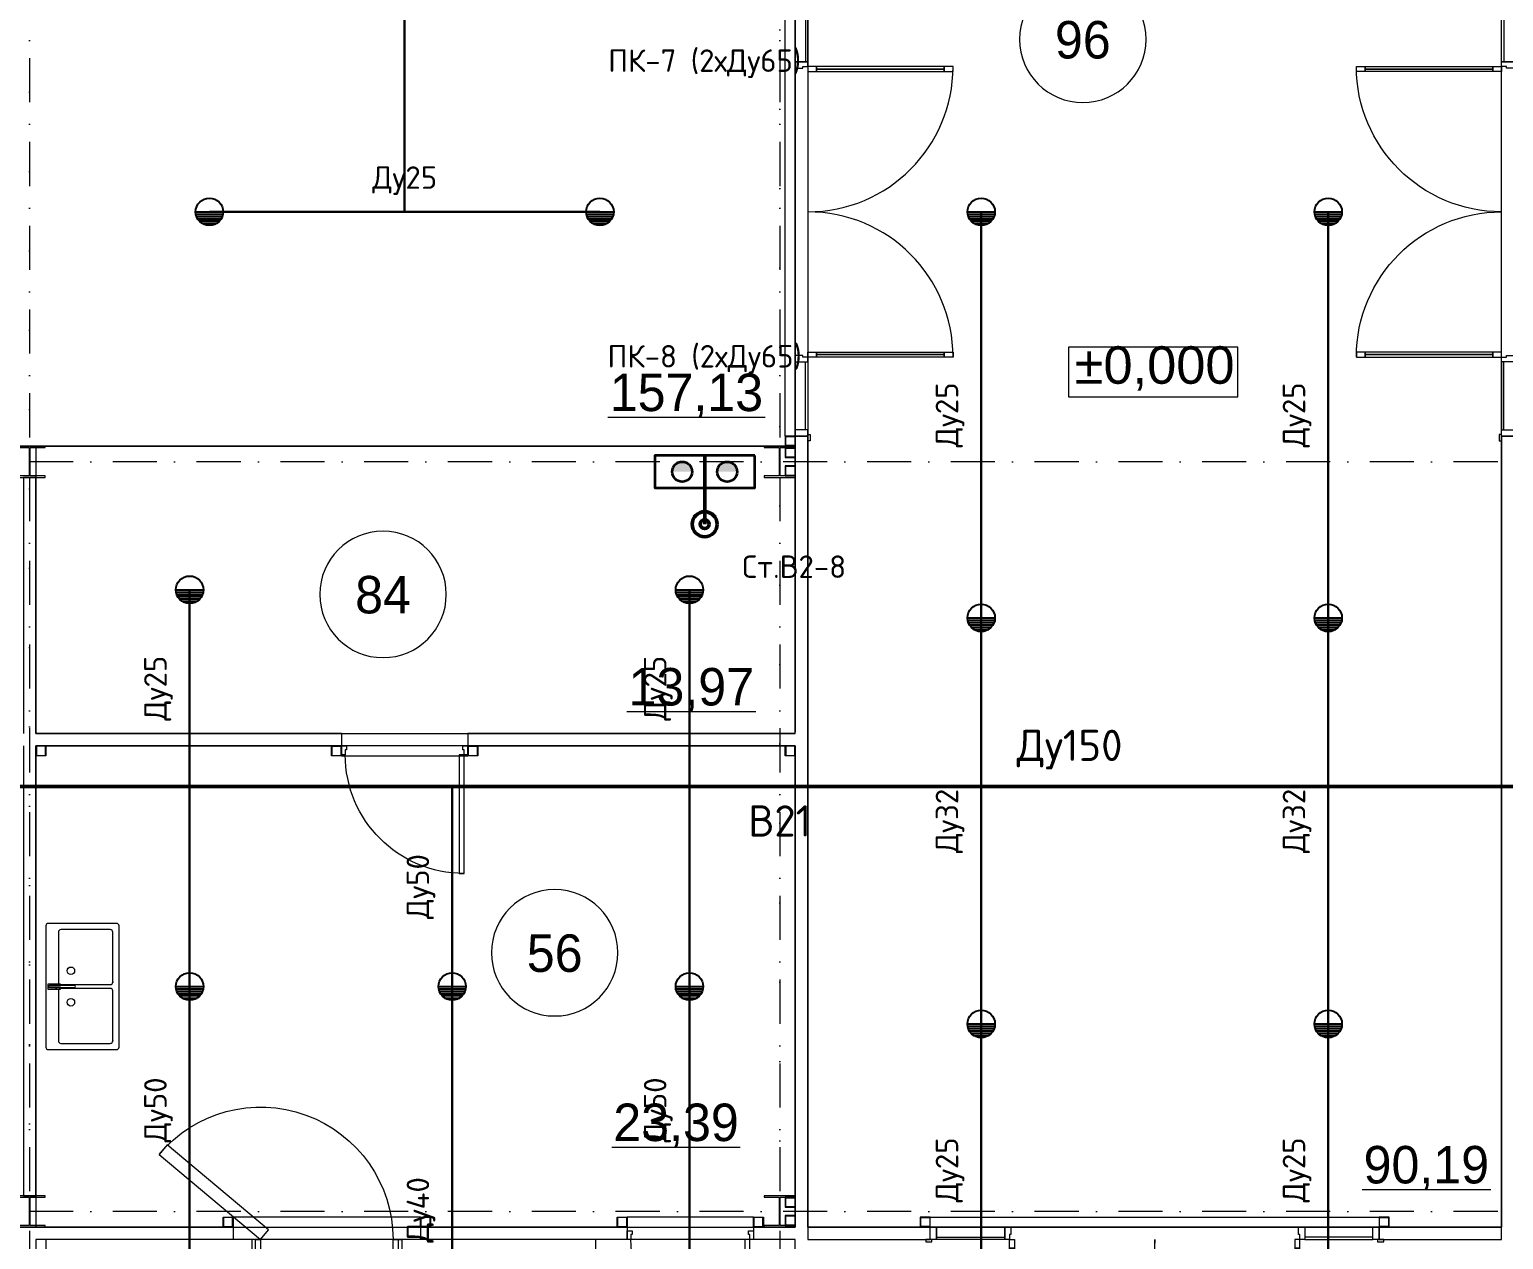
# Model space of a CAD drawing. Header units: millimetres. Extents: x 0 to 2118900, y -20000 to 84100.
# Drawn here: x 447999 to 459790, y 35775 to 45459 of the extents above; entities that cross this region are included whole.
import ezdxf
from ezdxf.enums import TextEntityAlignment as Align

# ---------------------------------------------------------------- set-up
doc = ezdxf.new("R2010")
doc.units = ezdxf.units.MM
doc.linetypes.add('Dot & Dashed', pattern=[670.277762, 352.777767, -176.388884, 0, -141.111112])
doc.linetypes.add('Крупный пунктир', pattern=[634.99999, 0, -634.99999])
for name, color, linetype, lineweight in [('АР_подоснова', 8, 'Continuous', 13), ('ПТ_В2', 3, 'Continuous', 50), ('ПТ_В21', 1, 'Continuous', 50), ('ПТ_В21_расп', 1, 'Continuous', 30), ('ПТ_оросители', 7, 'Continuous', 25), ('ПТ_ПК', 30, 'Continuous', 35), ('ПТ_текст', 7, 'Continuous', 18)]:
    doc.layers.add(name, color=color, linetype=linetype, lineweight=lineweight)
doc.styles.add('АР_текст_1', font='arial.ttf')
doc.styles.add('ПТ', font='isocpeur.ttf')

# ---------------------------------------------------------------- blocks, each defined once
blk = doc.blocks.new('Колонна SHS ГК 270')
at = {"color": 0, "linetype": 'Continuous', "lineweight": -2}
for p, q in [((40, 40), (-40, 40)), ((-40, 40), (-40, -40)), ((-36.4, -36.4), (-36.4, 36.4)), ((-36.4, 36.4), (36.4, 36.4)), ((36.4, 36.4), (36.4, -36.4)), ((40, -40), (40, 40)), ((-40, -40), (40, -40)), ((36.4, -36.4), (-36.4, -36.4))]:
    blk.add_line(p, q, dxfattribs=at)
blk = doc.blocks.new('Труба Квадратного Сечения ГК SHS 27_5')
at = {"color": 0, "linetype": 'Continuous', "lineweight": -2}
for p, q in [((505, 40), (0, 40)), ((0, 40), (0, 0)), ((0, 0), (0, -40)), ((1010, 40), (505, 40)), ((1010, 0), (1010, 40)), ((1010, -40), (1010, 0)), ((0, -40), (505, -40)), ((505, -40), (1010, -40))]:
    blk.add_line(p, q, dxfattribs=at)
blk = doc.blocks.new('Труба Квадратного Сечения ГК SHS 27_7')
at = {"color": 0, "linetype": 'Continuous', "lineweight": -2}
for p, q in [((1795, 40), (0, 40)), ((0, 40), (0, 0)), ((0, 0), (0, -40)), ((3590, 40), (1795, 40)), ((3590, 0), (3590, 40)), ((3590, -40), (3590, 0)), ((0, -40), (1795, -40)), ((1795, -40), (3590, -40))]:
    blk.add_line(p, q, dxfattribs=at)
blk = doc.blocks.new('Труба Квадратного Сечения ГК SHS 27_6')
at = {"color": 0, "linetype": 'Continuous', "lineweight": -2}
for p, q in [((750, 40), (0, 40)), ((0, 40), (0, 0)), ((0, 0), (0, -40)), ((1500, 40), (750, 40)), ((1500, 0), (1500, 40)), ((1500, -40), (1500, 0)), ((0, -40), (750, -40)), ((750, -40), (1500, -40))]:
    blk.add_line(p, q, dxfattribs=at)
blk = doc.blocks.new('Труба Квадратного Сечения ГК SHS 27_9')
at = {"color": 0, "linetype": 'Continuous', "lineweight": -2}
for p, q in [((1795, 40), (0, 40)), ((0, 40), (0, 0)), ((0, 0), (0, -40)), ((3590, 40), (1795, 40)), ((3590, 0), (3590, 40)), ((3590, -40), (3590, 0)), ((0, -40), (1795, -40)), ((1795, -40), (3590, -40))]:
    blk.add_line(p, q, dxfattribs=at)
blk = doc.blocks.new('Зона подготовки товара_56_38', base_point=(42817, 14075))
at = {"color": 0, "linetype": 'Continuous', "lineweight": -2}
blk.add_line((44656, 12513), (45685, 12513), dxfattribs=at)
for start, end in [(0, 180), (180, 0)]:
    blk.add_arc((44200, 14070), 506, start, end, dxfattribs=at)
at = {"color": 0, "lineweight": -2, "style": 'АР_текст_1'}
for tag, p in [('ROOM_NUMBER', (44200, 14067)), ('ROOM_AREA', (45171, 12713))]:
    blk.add_attdef(tag, text='', height=300, dxfattribs=at).set_placement(p, align=Align.MIDDLE_CENTER)
blk = doc.blocks.new('Торговый зал_96_101', base_point=(49000, 22487))
at = {"color": 0, "linetype": 'Continuous', "lineweight": -2}
blk.add_line((50659, 12175), (51688, 12175), dxfattribs=at)
for start, end in [(0, 180), (180, 0)]:
    blk.add_arc((48425, 21380), 506, start, end, dxfattribs=at)
at = {"color": 0, "lineweight": -2, "style": 'АР_текст_1'}
for tag, p in [('ROOM_NUMBER', (48425, 21377)), ('ROOM_AREA', (51173, 12374))]:
    blk.add_attdef(tag, text='', height=300, dxfattribs=at).set_placement(p, align=Align.MIDDLE_CENTER)
blk = doc.blocks.new('Торговый зал_97_103', base_point=(18593, 20776))
at = {"color": 0, "linetype": 'Continuous', "lineweight": -2}
blk.add_line((44624, 18356), (45883, 18356), dxfattribs=at)
at = {"color": 0, "lineweight": -2, "style": 'АР_текст_1'}
for tag, p in [('ROOM_NUMBER', (18933, 20581)), ('ROOM_AREA', (45254, 18555))]:
    blk.add_attdef(tag, text='', height=300, dxfattribs=at).set_placement(p, align=Align.MIDDLE_CENTER)
blk = doc.blocks.new('Выставочная зона_84_110', base_point=(44074, 17447))
at = {"color": 0, "linetype": 'Continuous', "lineweight": -2}
blk.add_line((44778, 16000), (45808, 16000), dxfattribs=at)
for start, end in [(0, 180), (180, 0)]:
    blk.add_arc((42827, 16938), 506, start, end, dxfattribs=at)
at = {"color": 0, "lineweight": -2, "style": 'АР_текст_1'}
for tag, p in [('ROOM_NUMBER', (42827, 16936)), ('ROOM_AREA', (45293, 16199))]:
    blk.add_attdef(tag, text='', height=300, dxfattribs=at).set_placement(p, align=Align.MIDDLE_CENTER)
blk = doc.blocks.new('Однопольная Дверь 27_2')
at = {"color": 0, "linetype": 'Continuous', "lineweight": -2}
for p, q in [((435, 0), (435, 950)), ((435, 950), (475, 950)), ((475, 950), (475, 0)), ((-475, 0), (-505, 0)), ((-505, 0), (-505, -70)), ((-475, -40), (-475, 0)), ((475, 0), (435, 0)), ((505, 0), (475, 0)), ((475, 0), (475, -40)), ((505, -70), (505, 0)), ((-505, -70), (-465, -70)), ((-505, -170), (-505, -70)), ((-465, -40), (-475, -40)), ((-465, -70), (-465, -40)), ((475, -40), (465, -40)), ((465, -40), (465, -70)), ((465, -70), (505, -70)), ((505, -170), (505, -70))]:
    blk.add_line(p, q, dxfattribs=at)
blk.add_arc((475, 0), 950, 90, 180, dxfattribs=at)
blk = doc.blocks.new('Стена_60', base_point=(4125, 15775))
at = {"color": 0, "linetype": 'Continuous', "lineweight": -2}
for p, q in [((42495, 15825), (42495, 15725)), ((43505, 15825), (43505, 15725))]:
    blk.add_line(p, q, dxfattribs=at)
at = {"color": 0, "linetype": 'Continuous', "lineweight": -2, "flags": 128}
for points in [[(42495, 15825), (40050, 15825)], [(46125, 15825), (43505, 15825)], [(40050, 15725), (42495, 15725)], [(43505, 15725), (46125, 15725)]]:
    blk.add_lwpolyline(points, dxfattribs=at)
at = {"color": 0, "linetype": 'Continuous', "lineweight": -2, "xscale": -1, "zscale": 1000, "rotation": 180}
blk.add_blockref('Однопольная Дверь 27_2', (43000, 15655), dxfattribs=at)
blk = doc.blocks.new('Однопольная Дверь 27_3')
at = {"color": 0, "linetype": 'Continuous', "lineweight": -2}
for p, q in [((435, 0), (435, 950)), ((435, 950), (475, 950)), ((475, 950), (475, 0)), ((-475, 0), (-505, 0)), ((-505, 0), (-505, -70)), ((-505, -70), (-505, 0)), ((-505, -70), (-505, 0)), ((-475, -40), (-475, 0)), ((475, 0), (435, 0)), ((505, 0), (475, 0)), ((475, 0), (475, -40)), ((505, -70), (505, 0)), ((505, -70), (505, 0)), ((505, -70), (505, 0)), ((-505, -70), (-465, -70)), ((-505, -100), (-505, -70)), ((-465, -40), (-475, -40)), ((-465, -70), (-465, -40)), ((475, -40), (465, -40)), ((465, -40), (465, -70)), ((465, -70), (505, -70)), ((505, -100), (505, -70))]:
    blk.add_line(p, q, dxfattribs=at)
blk.add_arc((475, 0), 950, 90, 180, dxfattribs=at)
blk = doc.blocks.new('Простой Проем Двери')
at = {"color": 0, "linetype": 'Continuous', "lineweight": -2}
for p, q in [((-750, 0), (-750, -100)), ((750, 0), (750, -100))]:
    blk.add_line(p, q, dxfattribs=at)
blk = doc.blocks.new('Стена_70', base_point=(-125, 11875))
at = {"color": 0, "linetype": 'Continuous', "lineweight": -2}
for p, q in [((41627, 11875), (41627, 11775)), ((43127, 11875), (43127, 11775)), ((44780, 11875), (44780, 11845)), ((44780, 11845), (44780, 11775)), ((45790, 11875), (45790, 11845)), ((45790, 11845), (45790, 11775))]:
    blk.add_line(p, q, dxfattribs=at)
at = {"color": 0, "linetype": 'Continuous', "lineweight": -2, "flags": 128}
for points in [[(41627, 11875), (39790, 11875)], [(44780, 11875), (43127, 11875)], [(46125, 11875), (45790, 11875)]]:
    blk.add_lwpolyline(points, dxfattribs=at)
at = {"color": 0, "linetype": 'Continuous', "lineweight": -2, "xscale": -1, "zscale": 1000}
blk.add_blockref('Простой Проем Двери', (42377, 11875), dxfattribs=at)
at = {"color": 0, "linetype": 'Continuous', "lineweight": -2, "xscale": -1, "zscale": 1000, "rotation": 180}
blk.add_blockref('Однопольная Дверь 27_3', (45285, 11775), dxfattribs=at)
blk = doc.blocks.new('Двупольная Дверь с Боковыми Панелями и Фрамугой 27')
at = {"color": 0, "linetype": 'Continuous', "lineweight": -2}
for p, q in [((-1162, 1162), (-1162, 1092)), ((-1122, 1162), (-1162, 1162)), ((-1162, 1092), (-1122, 1092)), ((-1142, 1092), (-1142, 70)), ((-1122, 1092), (-1122, 1162)), ((1122, 1092), (1122, 1162)), ((1122, 1162), (1162, 1162)), ((1162, 1092), (1122, 1092)), ((1142, 1092), (1142, 70)), ((1162, 1162), (1162, 1092)), ((-1832, 0), (-1832, 19)), ((-1832, 19), (-1782, 19)), ((-1782, 0), (-1832, 0)), ((-1795, 0), (-1832, 0)), ((-1795, 0), (-1832, 0)), ((-1745, 0), (-1795, 0)), ((-1795, 0), (-1795, -100)), ((-1795, 0), (-1795, -100)), ((-1795, 0), (-1795, -100)), ((-1782, 19), (-1782, 0)), ((-1745, -100), (-1745, 0)), ((-1162, 0), (-1200, 0)), ((-1200, 0), (-1200, -100)), ((-1122, 70), (-1162, 70)), ((-1162, 70), (-1162, 0)), ((-1162, -40), (-1162, 0)), ((-1162, 0), (-1122, 0)), ((-1122, 0), (-1122, 70)), ((1122, 0), (1122, 70)), ((1122, 70), (1162, 70)), ((1162, 0), (1122, 0)), ((1162, 70), (1162, 0)), ((1200, 0), (1162, 0)), ((1162, 0), (1162, -40)), ((1200, -100), (1200, 0)), ((1795, 0), (1745, 0)), ((1745, 0), (1745, -100)), ((1782, 19), (1832, 19)), ((1782, 0), (1782, 19)), ((1832, 0), (1782, 0)), ((1795, -100), (1795, 0)), ((1795, 0), (1795, -100)), ((1795, 0), (1795, -100)), ((1795, 0), (1832, 0)), ((1795, 0), (1832, 0)), ((1832, 19), (1832, 0)), ((-1795, -100), (-1745, -100)), ((-1745, -18), (-1200, -18)), ((-1200, -100), (-1745, -100)), ((-1200, -100), (-1150, -100)), ((-1150, -40), (-1162, -40)), ((-1150, -100), (-1150, -40)), ((1162, -40), (1150, -40)), ((1150, -40), (1150, -100)), ((1150, -100), (1200, -100)), ((1745, -18), (1200, -18)), ((1745, -100), (1200, -100)), ((1745, -100), (1795, -100))]:
    blk.add_line(p, q, dxfattribs=at)
at = {"color": 0, "linetype": 'Continuous', "lineweight": -2, "flags": 128}
for points in [[(-1162, 1092), (-1162, 70), (-1142, 70), (-1142, 1092)], [(-1142, 1092), (-1142, 70), (-1122, 70), (-1122, 1092)], [(1142, 1092), (1142, 70), (1122, 70), (1122, 1092)], [(1162, 1092), (1162, 70), (1142, 70), (1142, 1092)], [(-1200, 0), (-1745, 0), (-1745, -100), (-1200, -100)], [(1745, -100), (1200, -100), (1200, 0), (1745, 0)]]:
    blk.add_lwpolyline(points, close=True, dxfattribs=at)
at = {"color": 0, "linetype": 'Continuous', "lineweight": -2}
for centre, start, end in [((-1162, 0), 0, 90), ((1162, 0), 90, 180)]:
    blk.add_arc(centre, 1162, start, end, dxfattribs=at)
blk = doc.blocks.new('Стена_111', base_point=(46125, 11875))
at = {"color": 0, "linetype": 'Continuous', "lineweight": -2}
for p, q in [((46235, 11875), (46225, 11875)), ((47205, 11775), (47205, 11875)), ((50795, 11775), (50795, 11875)), ((51775, 11875), (51765, 11875)), ((46225, 11775), (46235, 11775)), ((47205, 11775), (47168, 11775)), ((50795, 11775), (50832, 11775)), ((51765, 11775), (51775, 11775))]:
    blk.add_line(p, q, dxfattribs=at)
at = {"color": 0, "linetype": 'Continuous', "lineweight": -2, "flags": 128}
for points in [[(46225, 11875), (46225, 11775)], [(47205, 11875), (46235, 11875)], [(51765, 11875), (50795, 11875)], [(51775, 11775), (51775, 11875)], [(46235, 11775), (47205, 11775)], [(50795, 11775), (51765, 11775)]]:
    blk.add_lwpolyline(points, dxfattribs=at)
at = {"color": 0, "linetype": 'Continuous', "lineweight": -2, "xscale": -1, "zscale": 1000, "rotation": 180}
blk.add_blockref('Двупольная Дверь с Боковыми Панелями и Фрамугой 27', (49000, 11775), dxfattribs=at)
blk = doc.blocks.new('Стена_150', base_point=(51875, 21875))
at = {"color": 0, "linetype": 'Continuous', "lineweight": -2}
for p, q in [((51775, 21795), (51775, 21832)), ((51775, 21795), (51875, 21795)), ((51775, 18205), (51775, 18168)), ((51775, 18205), (51875, 18205))]:
    blk.add_line(p, q, dxfattribs=at)
at = {"color": 0, "linetype": 'Continuous', "lineweight": -2, "flags": 128}
for points in [[(51775, 21875), (51775, 21795)], [(51875, 21795), (51875, 21875)], [(51775, 18205), (51775, 11875)], [(51875, 15835), (51875, 18205)], [(51875, 11875), (51875, 15725)]]:
    blk.add_lwpolyline(points, dxfattribs=at)
at = {"color": 0, "linetype": 'Continuous', "lineweight": -2, "xscale": -1, "zscale": 1000, "rotation": 90}
blk.add_blockref('Двупольная Дверь с Боковыми Панелями и Фрамугой 27', (51775, 20000), dxfattribs=at)
blk = doc.blocks.new('Стена_48', base_point=(40000, 17875))
at = {"color": 0, "linetype": 'Continuous', "lineweight": -2, "flags": 128}
for points in [[(39950, 17875), (39950, 15825)], [(40050, 17875), (39950, 17875)], [(40050, 15825), (40050, 17875)], [(39950, 15725), (39950, 12125)], [(40050, 12125), (40050, 15725)], [(39950, 12125), (40050, 12125)]]:
    blk.add_lwpolyline(points, dxfattribs=at)
blk = doc.blocks.new('Стена_52', base_point=(44530, 2875))
at = {"color": 0, "linetype": 'Continuous', "lineweight": -2, "flags": 128}
for points in [[(44530, 11775), (44430, 11775)], [(44430, 11675), (44430, 2975)], [(44530, 2875), (44530, 11775)], [(44530, 2875), (44430, 2875)]]:
    blk.add_lwpolyline(points, dxfattribs=at)
blk = doc.blocks.new('Однопольная Дверь 27_4')
at = {"color": 0, "linetype": 'Continuous', "lineweight": -2}
for p, q in [((466, 77), (1278, 758)), ((1278, 758), (1342, 681)), ((1342, 681), (530, 0)), ((-570, 0), (-600, 0)), ((-600, 0), (-600, -100)), ((-600, 0), (-600, -100)), ((-600, 0), (-600, -100)), ((-530, 0), (-570, 0)), ((-570, 0), (-570, -100)), ((-530, -100), (-530, 0)), ((530, 0), (466, 77)), ((570, 0), (530, 0)), ((530, 0), (530, -100)), ((570, 0), (600, 0)), ((570, -100), (570, 0)), ((600, 0), (600, -100)), ((600, 0), (600, -100)), ((600, 0), (600, -100)), ((-570, -100), (-600, -100)), ((-570, -100), (-530, -100)), ((530, -100), (570, -100)), ((570, -100), (600, -100))]:
    blk.add_line(p, q, dxfattribs=at)
blk.add_arc((530, 0), 1060, 40, 180, dxfattribs=at)
blk = doc.blocks.new('Стена_53', base_point=(44530, 11775))
at = {"color": 0, "linetype": 'Continuous', "lineweight": -2}
for p, q in [((41777, 11775), (41777, 11675)), ((42977, 11775), (42977, 11675))]:
    blk.add_line(p, q, dxfattribs=at)
at = {"color": 0, "linetype": 'Continuous', "lineweight": -2, "flags": 128}
for points in [[(40130, 11775), (40130, 11675)], [(41777, 11775), (40130, 11775)], [(40230, 11675), (41777, 11675)], [(44430, 11775), (42977, 11775)], [(42977, 11675), (44430, 11675)]]:
    blk.add_lwpolyline(points, dxfattribs=at)
at = {"color": 0, "linetype": 'Continuous', "lineweight": -2, "xscale": -1, "zscale": 1000}
blk.add_blockref('Однопольная Дверь 27_4', (42377, 11775), dxfattribs=at)
blk = doc.blocks.new('Стена_162', base_point=(46125, 11775))
at = {"color": 0, "linetype": 'Continuous', "lineweight": -2}
for p, q in [((46225, 21795), (46225, 21832)), ((46225, 21795), (46125, 21795)), ((46225, 18205), (46125, 18205)), ((46225, 18205), (46225, 18168))]:
    blk.add_line(p, q, dxfattribs=at)
at = {"color": 0, "linetype": 'Continuous', "lineweight": -2, "flags": 128}
for points in [[(46125, 21875), (46125, 21795)], [(46225, 21795), (46225, 21875)], [(46125, 18205), (46125, 15835)], [(46225, 11875), (46225, 18205)], [(46125, 15725), (46125, 11875)]]:
    blk.add_lwpolyline(points, dxfattribs=at)
at = {"color": 0, "linetype": 'Continuous', "lineweight": -2, "zscale": 1000, "rotation": 270}
blk.add_blockref('Двупольная Дверь с Боковыми Панелями и Фрамугой 27', (46225, 20000), dxfattribs=at)
blk = doc.blocks.new('Колонна Универсальная 27')
at = {"color": 0, "linetype": 'Continuous', "lineweight": -2}
for p, q in [((125, 125), (-125, 125)), ((-125, 125), (-125, 113)), ((125, 113), (125, 125)), ((-125, 113), (-4, 113)), ((-4, 113), (-4, -113)), ((4, -113), (4, 113)), ((4, 113), (125, 113)), ((-4, -113), (-125, -113)), ((-125, -113), (-125, -125)), ((125, -113), (4, -113)), ((125, -125), (125, -113)), ((-125, -125), (125, -125))]:
    blk.add_line(p, q, dxfattribs=at)
blk = doc.blocks.new('Двутавp К 26020-83 27')
at = {"color": 0, "linetype": 'Крупный пунктир', "lineweight": -2}
blk.add_line((0, 0), (39875, 0), dxfattribs=at)
blk = doc.blocks.new('Двутавp К 26020-83 27_4')
at = {"color": 0, "linetype": 'Крупный пунктир', "lineweight": -2}
blk.add_line((0, 0), (39750, 0), dxfattribs=at)
blk = doc.blocks.new('Мойка Обычная 27')
at = {"color": 0, "linetype": 'Continuous', "lineweight": -2}
for p, q in [((470, 485), (70, 485)), ((940, 485), (540, 485)), ((50, 465), (50, 70)), ((490, 70), (490, 465)), ((520, 465), (520, 70)), ((960, 70), (960, 465)), ((70, 50), (470, 50)), ((540, 50), (940, 50))]:
    blk.add_line(p, q, dxfattribs=at)
at = {"color": 0, "linetype": 'Continuous', "lineweight": -2, "flags": 128}
for points in [[(20, 0), (990, 0, 0.414214), (1010, 20), (1010, 565, 0.414214), (990, 585), (20, 585, 0.414214), (0, 565), (0, 20, 0.414214)], [(485, 504), (496, 504), (496, 555, -1), (514, 555), (514, 504), (525, 504), (525, 569), (485, 569)], [(496, 357, 1), (514, 357), (514, 555, 1), (496, 555)]]:
    blk.add_lwpolyline(points, format="xyb", close=True, dxfattribs=at)
for points in [[(485, 468), (496, 468), (496, 503), (485, 503)], [(525, 468), (525, 503), (514, 503), (514, 468)]]:
    blk.add_lwpolyline(points, close=True, dxfattribs=at)
at = {"color": 0, "linetype": 'Continuous', "lineweight": -2}
for centre in [(379, 385), (631, 385)]:
    blk.add_circle(centre, 30, dxfattribs=at)
for centre, start, end in [((70, 465), 90, 180), ((470, 465), 0, 90), ((540, 465), 90, 180), ((940, 465), 0, 90), ((70, 70), 180, 270), ((470, 70), 270, 0), ((540, 70), 180, 270), ((940, 70), 270, 0)]:
    blk.add_arc(centre, 20, start, end, dxfattribs=at)
for p in [(70, 50), (540, 50)]:
    blk.add_point(p, dxfattribs=at)
blk = doc.blocks.new('Отметка Уровня_1', base_point=(48945, 18404))
at = {"color": 0, "linetype": 'Continuous', "lineweight": -2, "flags": 128}
blk.add_lwpolyline([(48310, 18518), (49665, 18518), (49665, 18918), (48310, 18918)], close=True, dxfattribs=at)
at = {"color": 0, "lineweight": -2, "insert": (48360, 18568), "char_height": 300, "attachment_point": 7, "style": 'АР_текст_1'}
blk.add_mtext('\\A1;{\\pql;\\fArial|b0|i0|c204|p0;\\W1.000000;±0,000}', dxfattribs=at)
blk = doc.blocks.new('Стандартный Маркер Сетки_40')
at = {"color": 0, "linetype": 'Dot & Dashed', "lineweight": -2}
blk.add_line((0, 0), (55187, 0), dxfattribs=at)
at = {"color": 0, "lineweight": -2, "style": 'АР_текст_1'}
blk.add_attdef('AC_MarkerText_1', text='', height=300, rotation=90, dxfattribs=at).set_placement((55368, -69), align=Align.TOP_CENTER)
blk = doc.blocks.new('AR_F1')
at = {"layer": 'АР_подоснова', "linetype": 'Dot & Dashed'}
for p, q in [((98000, 18000), (-4800, 18000)), ((98000, 12000), (-4800, 12000))]:
    blk.add_line(p, q, dxfattribs=at)
at = {"layer": 'АР_подоснова', "linetype": 'Continuous', "flags": 128}
for points in [[(51775, 28125), (46225, 28125), (46225, 11875), (51775, 11875)], [(46125, 18125), (46125, 21875), (4225, 21875), (4225, 18125)], [(40050, 18125), (40050, 15825), (46125, 15825), (46125, 18125)], [(40050, 15726), (40050, 11875), (46125, 11875), (46125, 15726)], [(40050, -125), (46125, -125), (46125, 11775), (44530, 11775), (40130, 11775), (40050, 11775)]]:
    blk.add_lwpolyline(points, close=True, dxfattribs=at)
at = {"layer": 'АР_подоснова', "linetype": 'Continuous', "zscale": 1000}
for name, p, rotation in [('Стандартный Маркер Сетки_40', (40000, 40000), 270), ('Стандартный Маркер Сетки_40', (46000, 40000), 270), ('Двутавp К 26020-83 27', (40000, 0), 90), ('Двутавp К 26020-83 27_4', (46000, 39875), 270), ('Колонна SHS ГК 270', (46085, 18165), 90), ('Колонна Универсальная 27', (40000, 18000), 180), ('Колонна Универсальная 27', (46000, 18000), 180), ('Колонна SHS ГК 270', (46085, 18073), 180), ('Колонна SHS ГК 270', (46085, 17927), 180), ('Труба Квадратного Сечения ГК SHS 27_5', (43505, 15685), 180), ('Мойка Обычная 27', (40715, 13295), 90), ('Колонна Универсальная 27', (40000, 12000), 180), ('Колонна Универсальная 27', (46000, 12000), 180), ('Колонна SHS ГК 270', (46085, 12073), 180), ('Труба Квадратного Сечения ГК SHS 27_6', (43127, 11915), 180), ('Труба Квадратного Сечения ГК SHS 27_5', (45790, 11915), 180), ('Колонна SHS ГК 270', (46085, 11927), 180), ('Колонна SHS ГК 270', (47165, 11915), 180), ('Колонна SHS ГК 270', (50835, 11915), 180)]:
    blk.add_blockref(name, p, dxfattribs=dict(at, rotation=rotation))
at = {"layer": 'АР_подоснова'}
for name, p in [('Стена_162', (46125, 11775)), ('Стена_150', (51875, 21875)), ('Отметка Уровня_1', (48945, 18404)), ('Стена_48', (40000, 17875)), ('Стена_60', (4125, 15775)), ('Стена_53', (44530, 11775)), ('Стена_70', (-125, 11875)), ('Стена_111', (46125, 11875)), ('Стена_52', (44530, 2875))]:
    blk.add_blockref(name, p, dxfattribs=at)
at = {"layer": 'АР_подоснова', "linetype": 'Continuous'}
ref = blk.add_blockref('Торговый зал_96_101', (49000, 22487), dxfattribs=at)
ref.add_attrib('ROOM_NUMBER', '96', dxfattribs={"layer": '0', "color": 0, "lineweight": 9, "height": 300}).set_placement((48425, 21377), align=Align.MIDDLE_CENTER)
ref.add_attrib('ROOM_AREA', '90,19', dxfattribs={"layer": '0', "color": 0, "lineweight": 9, "height": 300}).set_placement((51173, 12374), align=Align.MIDDLE_CENTER)
at = {"layer": 'АР_подоснова', "linetype": 'Continuous', "xscale": -1, "zscale": 1000}
for name, p, rotation in [('Труба Квадратного Сечения ГК SHS 27_9', (46085, 18205), 270), ('Колонна SHS ГК 270', (40090, 15686), 180), ('Колонна SHS ГК 270', (42455, 15685), 180), ('Колонна SHS ГК 270', (43545, 15685), 180), ('Колонна SHS ГК 270', (46085, 15686), 180), ('Колонна SHS ГК 270', (41587, 11915), 180), ('Колонна SHS ГК 270', (43167, 11915), 180), ('Колонна SHS ГК 270', (44740, 11915), 180), ('Колонна SHS ГК 270', (45830, 11915), 180)]:
    blk.add_blockref(name, p, dxfattribs=dict(at, rotation=rotation))
at = {"layer": 'АР_подоснова', "linetype": 'Continuous'}
ref = blk.add_blockref('Торговый зал_97_103', (18593, 20776), dxfattribs=at)
ref.add_attrib('ROOM_AREA', '157,13', dxfattribs={"layer": '0', "color": 0, "lineweight": 9, "height": 300}).set_placement((45254, 18555), align=Align.MIDDLE_CENTER)
ref = blk.add_blockref('Выставочная зона_84_110', (44074, 17447), dxfattribs=at)
ref.add_attrib('ROOM_NUMBER', '84', dxfattribs={"layer": '0', "color": 0, "lineweight": 9, "height": 300}).set_placement((42827, 16936), align=Align.MIDDLE_CENTER)
ref.add_attrib('ROOM_AREA', '13,97', dxfattribs={"layer": '0', "color": 0, "lineweight": 9, "height": 300}).set_placement((45293, 16199), align=Align.MIDDLE_CENTER)
ref = blk.add_blockref('Зона подготовки товара_56_38', (42817, 14075), dxfattribs=at)
ref.add_attrib('ROOM_NUMBER', '56', dxfattribs={"layer": '0', "color": 0, "lineweight": 9, "height": 300}).set_placement((44200, 14067), align=Align.MIDDLE_CENTER)
ref.add_attrib('ROOM_AREA', '23,39', dxfattribs={"layer": '0', "color": 0, "lineweight": 9, "height": 300}).set_placement((45171, 12713), align=Align.MIDDLE_CENTER)
at = {"layer": 'АР_подоснова', "linetype": 'Continuous', "xscale": -1, "zscale": 1000}
blk.add_blockref('Труба Квадратного Сечения ГК SHS 27_7', (50795, 11915), dxfattribs=at)
blk = doc.blocks.new('SPR_DN')
for p, q in [((-1.1, 0), (1.1, 0)), ((-1.08, -0.18), (1.08, -0.18)), ((-1.04, -0.37), (1.04, -0.37)), ((-0.95, -0.55), (0.95, -0.55)), ((-0.82, -0.73), (0.82, -0.73)), ((-0.61, -0.92), (0.61, -0.92))]:
    blk.add_line(p, q)
blk.add_circle((0, 0), 1.1)
blk = doc.blocks.new('RISER')
for radius in [1, 0.35]:
    blk.add_circle((0, 0), radius)
blk = doc.blocks.new('PK2')
h = blk.add_hatch(color=7)
h.dxf.hatch_style = 1
h.paths.add_polyline_path([(-2.6, 1.3, 1), (-1, 1.3)])
h = blk.add_hatch(color=7)
h.dxf.hatch_style = 1
h.paths.add_polyline_path([(1, 1.3, 1), (2.6, 1.3)])
blk.add_lwpolyline([(-4, 0), (4, 0), (4, 2.6), (-4, 2.6)], close=True)
for centre in [(-1.8, 1.3), (1.8, 1.3)]:
    blk.add_circle(centre, 0.8)

msp = doc.modelspace()

# ---------------------------------------------------------------- linework, layer by layer
at = {"layer": 'ПТ_В2'}
msp.add_line((453400, 41500), (453400, 42050), dxfattribs=at)
at = {"layer": 'ПТ_В21'}
for p, q in [((447190, 39400), (449280, 39400)), ((449280, 39400), (451380, 39400)), ((451380, 39400), (453278, 39400)), ((453278, 39400), (455612, 39400)), ((455612, 39400), (458388, 39400)), ((458388, 39400), (460722, 39400))]:
    msp.add_line(p, q, dxfattribs=at)
at = {"layer": 'ПТ_В21_расп'}
for p, q in [((451000, 48600), (451000, 44000)), ((451000, 44000), (449438, 44000)), ((451000, 44000), (452562, 44000)), ((455612, 40750), (455612, 44000)), ((458388, 40750), (458388, 44000)), ((449280, 39400), (449280, 40975)), ((453278, 39400), (453278, 40975)), ((455612, 39400), (455612, 40750)), ((458388, 39400), (458388, 40750)), ((449280, 39400), (449280, 37800)), ((451380, 39400), (451380, 37800)), ((453278, 39400), (453278, 37800)), ((455612, 39400), (455612, 37500)), ((458388, 39400), (458388, 37500)), ((449280, 37800), (449280, 34225)), ((451380, 37800), (451380, 34225)), ((453278, 37800), (453278, 34225)), ((455612, 37500), (455612, 35165)), ((458388, 37500), (458388, 35165))]:
    msp.add_line(p, q, dxfattribs=at)

# ---------------------------------------------------------------- block references
at = {"layer": 'АР_подоснова'}
msp.add_blockref('AR_F1', (408000, 24000), dxfattribs=at)
at = {"layer": 'ПТ_В2', "xscale": 100, "yscale": 100}
msp.add_blockref('RISER', (453400, 41500), dxfattribs=at)
at = {"layer": 'ПТ_оросители', "xscale": 100, "yscale": 100}
for p in [(449438, 44000), (452562, 44000), (455612, 44000), (458388, 44000), (449280, 40975), (453278, 40975), (455612, 40750), (458388, 40750), (449280, 37800), (451380, 37800), (453278, 37800), (455612, 37500), (458388, 37500)]:
    msp.add_blockref('SPR_DN', p, dxfattribs=at)
at = {"layer": 'ПТ_ПК', "xscale": 100, "yscale": 100, "rotation": 180}
msp.add_blockref('PK2', (453400, 42050), dxfattribs=at)

# ---------------------------------------------------------------- texts
at = {"layer": 'ПТ_текст', "style": 'ПТ'}
for s, height, p in [('ПК-7 (2хДу65)', 180, (453400, 45300)), ('В21', 250, (454000, 39250))]:
    msp.add_text(s, height=height, dxfattribs=at).set_placement(p, align=Align.TOP_CENTER)
for s, height, p in [('Ду25', 180, (451000, 44130)), ('ПК-8 (2хДу65)', 180, (453400, 42700)), ('Ду150', 250, (456319, 39530))]:
    msp.add_text(s, height=height, dxfattribs=at).set_placement(p, align=Align.BOTTOM_CENTER)
for s, p in [('Ду25', (455482, 42375)), ('Ду25', (458258, 42375)), ('Ду25', (449150, 40187.5)), ('Ду25', (453148, 40187.5)), ('Ду32', (455482, 39125)), ('Ду32', (458258, 39125)), ('Ду50', (451250, 38600)), ('Ду50', (449150, 36812.5)), ('Ду50', (453148, 36812.5)), ('Ду25', (455482, 36332.5)), ('Ду25', (458258, 36332.5)), ('Ду40', (451250, 36012.5))]:
    msp.add_text(s, height=180, rotation=90, dxfattribs=at).set_placement(p, align=Align.BOTTOM_CENTER)
msp.add_text('Ст.В2-8', height=180, dxfattribs=at).set_placement((453700, 41250), align=Align.TOP_LEFT)

doc.saveas('drawing.dxf')
